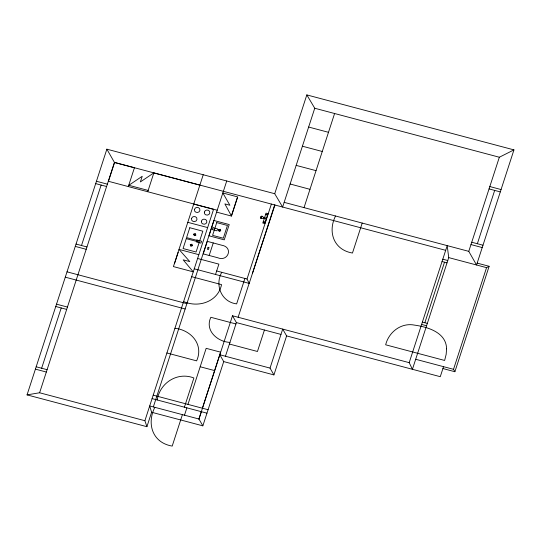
<?xml version="1.0" encoding="UTF-8"?>
<svg xmlns="http://www.w3.org/2000/svg" width="541" height="541" viewBox="0 0 541 541"><rect width="100%" height="100%" fill="white"/><g stroke="black" fill="none" stroke-linecap="round" stroke-linejoin="round"><path stroke-width="0.81" d="M270.033 368.096L282.706 329.09L286.602 335.907L273.929 374.913L270.033 368.096L219.822 354.768L223.717 361.591L202.848 425.848L198.953 419.025L149.695 405.953L151.608 412.249L146.915 426.693L27.05 394.883L106.868 149.174L274.727 193.725L282.632 207.054L314.747 108.241L306.828 94.912L274.727 193.725M41.637 368.238L61.221 307.957M81.502 245.513L101.14 185.056M27.05 394.883L39.601 392.766L114.428 162.408L106.868 149.174M128.318 186.564L134.439 167.724M147.74 191.724L153.86 172.883L140.376 181.932L142.209 176.285L128.711 185.367M203.233 174.75L173.411 266.585L193.259 271.853L183.176 259.849L189.796 261.601L178.99 249.408L198.838 254.676M174.466 263.758L178.172 252.363M146.915 426.693L144.9 420.715L213.594 209.252M153.34 406.92L226.726 180.985M154.827 407.312C146.449 423.934 152.555 442.815 172.2 446.088L182.412 414.636M157.215 399.968C159.784 382.913 177.468 371.505 193.888 377.99L184.407 407.184M209.178 255.474L213.249 242.943L221.756 245.235C233.604 247.163 228.214 262.142 217.698 257.739L203.227 253.898L207.298 241.367L213.249 242.943M231.616 215.169L237.276 197.736M231.487 216.069L237.709 196.917L222.838 192.968L229.884 205.242L224.88 203.916L231.487 216.069L216.616 212.126M215.534 274.463L218.895 264.123L197.607 258.47M221.742 272.312C214.594 285.134 221.438 302.034 236.633 303.886L244.897 278.459M184.481 415.224L186.875 407.846M187.957 404.384L206.162 348.336L220.606 352.164L202.402 408.218M263.67 218.368L263.947 217.523M198.926 419.059L201.32 411.681M198.953 419.025L232.495 315.761L409.192 362.659L412.425 369.3L448.712 257.604L447.211 245.628L409.192 362.659M264.299 218.537L262.831 223.048L264.853 223.582L268.065 213.681L266.05 213.147L264.576 217.692M194.246 268.816L249.198 283.396L247.021 279.021L271.372 204.065M225.448 356.262L236.39 322.585L232.495 315.761M238.128 317.256L249.13 283.383M249.198 283.396L274.679 204.944M304.035 207.629L334.595 113.509M264.427 330.024L257.455 351.488L229.418 344.042M335.521 215.987C327.528 231.974 333.763 249.908 352.468 253.039L362.2 223.068M424.854 322.747L444.519 262.202M468.77 251.355L499.343 157.235L513.95 149.884L476.56 264.995L468.77 251.355L284.16 202.354M477.358 243.72L494.677 190.405M443.532 366.67L440.273 376.692L286.602 335.907M454.886 371.721L453.527 369.32L486.555 267.646L489.132 266.287L454.886 371.721L442.917 368.549M252.552 273.056L274.943 205.012M306.828 94.912L513.95 149.884M314.734 108.241L499.343 157.235M308.627 127.04L328.488 132.308M489.815 186.557L501.067 189.546M489.05 188.91L500.303 191.899M302.399 146.212L322.253 151.48M296.17 165.384L316.025 170.652M290.125 184.001L309.979 189.323M471.732 242.226L482.985 245.215M470.968 244.579L482.22 247.562M114.428 162.408L445.683 250.327M134.425 167.764L114.577 162.496L108.464 181.296L217.232 210.219M153.854 172.917L199.825 185.123M477.169 263.115L489.132 266.287M448.712 257.604L486.555 267.646M442.802 259.193L447.765 260.512M265.705 214.209L267.734 214.716M442.038 261.546L447.001 262.865M266.591 218.226L263.744 217.468L261.918 216.048L260.532 216.955L260.349 217.739L261.08 218.618L263.467 218.314L266.314 219.071M128.738 185.272L148.166 190.432M263.163 222.047L265.178 222.581M193.732 204.079L213.533 209.34M96.44 181.255L107.361 184.156M95.683 183.609L106.597 186.51M187.801 222.324L207.609 227.578M422.372 322.091L427.336 323.41M421.608 324.438L426.572 325.756M216.671 270.967L247.021 279.021M76.044 244.059L86.959 246.96M191.683 276.694L221.56 284.62C218.016 301.736 198.533 308.167 183.615 301.54M75.28 246.412L86.195 249.306M415.684 359.278L453.527 369.32M67.016 271.839L186.882 303.657M65.285 277.168L185.15 308.979M236.39 322.585L280.975 334.412M235.944 323.951L210.841 317.29C204.606 330.51 217.354 341.784 229.952 342.406M174.932 328.272C191.122 330.037 203.977 344.556 196.626 360.861L166.905 352.975M56.521 304.164L67.436 307.058M55.757 306.51L66.678 309.411M223.717 361.591L273.929 374.913M200.177 366.757L214.621 370.592M153.204 395.16L208.082 409.726M36.179 366.784L47.094 369.686M152.082 398.609L206.966 413.175M35.415 369.138L46.33 372.032M151.608 412.249L202.848 425.848M39.601 392.766L144.9 420.715M264.136 221.796C263.785 222.804 264.962 221.736 264.136 221.796M191.507 218.598C190.838 222.026 196.315 222.75 196.958 219.511C197.627 216.089 192.143 215.359 191.507 218.598M194.462 209.482C193.8 212.911 199.277 213.641 199.92 210.402C200.583 206.973 195.105 206.249 194.462 209.482M201.387 221.215C200.725 224.643 206.195 225.374 206.838 222.135C207.507 218.706 202.023 217.982 201.387 221.215M204.342 212.106C203.68 215.534 209.157 216.265 209.8 213.026C210.463 209.597 204.985 208.873 204.342 212.106M446.582 348.817L446.163 354.348L444.634 360.455L385.659 344.8C388.763 332.086 401.219 322.429 414.514 325.114C427.809 326.98 446.318 332.458 446.582 348.817M186.266 238.662L183.061 248.542L196.085 252.005L199.298 242.118L186.266 238.662M189.79 227.734L186.577 237.614L199.602 241.076L202.814 231.19L189.79 227.734M190.27 244.715L190.804 246.256L192.461 245.715L191.927 244.174L190.27 244.715M193.705 234.138L194.239 235.68L195.896 235.139L195.362 233.597L193.705 234.138M190.736 244.924L191.047 245.81L191.994 245.499L191.69 244.62L190.736 244.924M194.172 234.354L194.483 235.234L195.429 234.922L195.118 234.043L194.172 234.354M196.931 240.015L196.315 241.895L200.948 243.125L201.563 241.245L196.931 240.015M213.932 220.491L208.961 235.788L224.245 239.846L229.215 224.549L213.932 220.491M212.965 227.714L212.356 229.594L216.988 230.824L217.597 228.944L212.965 227.714M208.055 247.291L207.413 249.286L208.413 249.55L209.063 247.555L208.055 247.291M216.725 222.621L212.586 235.369L223.311 238.216L227.45 225.469L216.725 222.621M218.557 229.817L219.091 231.359L220.742 230.818L220.214 229.276L218.557 229.817M219.024 230.033L219.328 230.912L220.275 230.601L219.971 229.722L219.024 230.033M260.945 217.137C260.539 221.343 263.163 213.573 260.945 217.137M266.422 214.831C266.835 215.528 266.828 213.864 266.422 214.831"/></g></svg>
